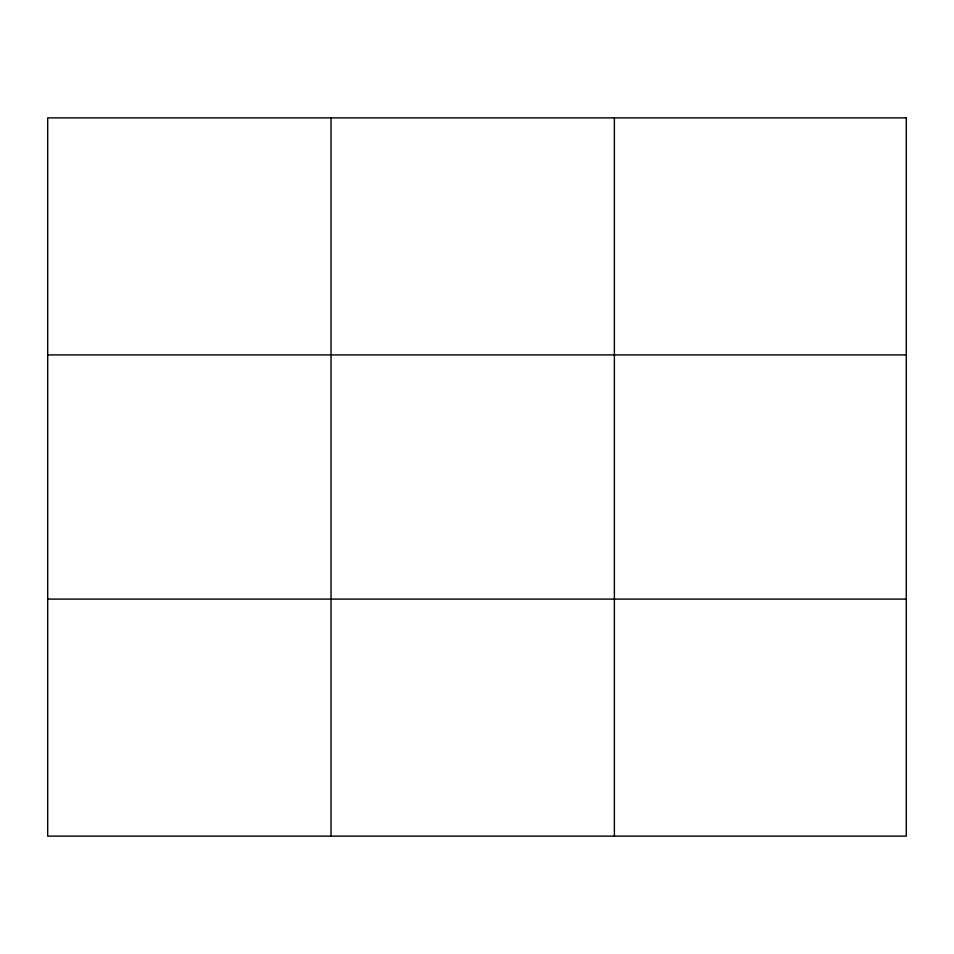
<?xml version="1.0" encoding="UTF-8"?>
<svg xmlns="http://www.w3.org/2000/svg" width="954" height="954" viewBox="0 0 954 954"><rect width="100%" height="100%" fill="white"/><g stroke="black" fill="none" stroke-linecap="round" stroke-linejoin="round"><path stroke-width="1.43" d="M331.038 117.879L331.038 836.121M614.376 117.879L614.376 836.121M47.7 354.9L906.3 354.9M47.7 599.1L906.3 599.1M906.3 117.879L906.3 836.121L47.7 836.121L47.7 117.879L906.3 117.879"/></g></svg>
